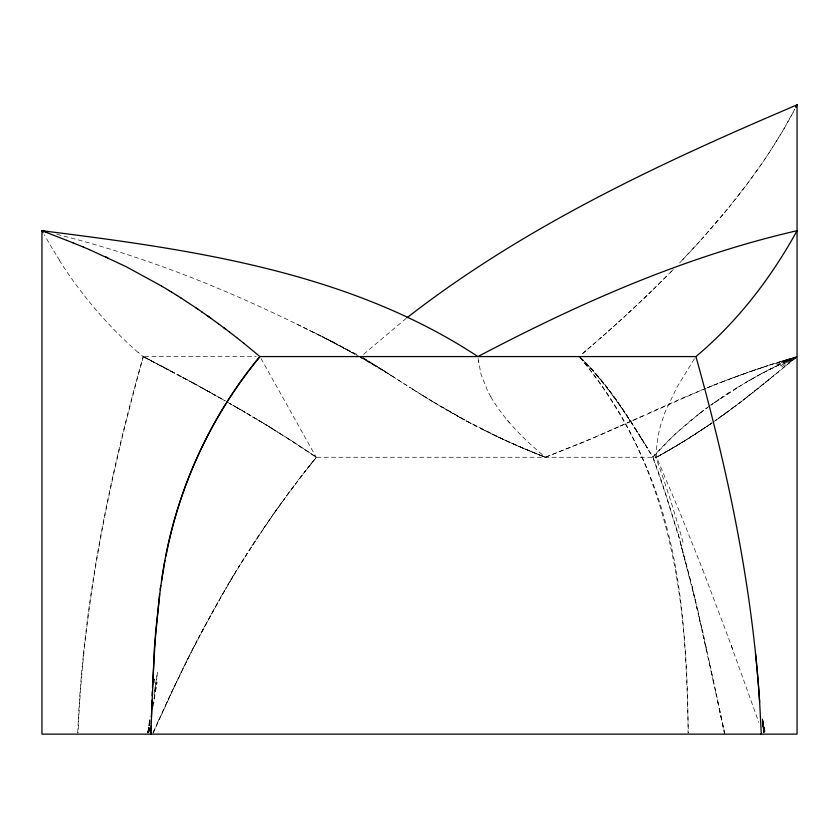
<?xml version="1.0" encoding="UTF-8"?>
<svg xmlns="http://www.w3.org/2000/svg" width="839" height="839" viewBox="0 0 839 839"><rect width="100%" height="100%" fill="white"/><g stroke="black" fill="none" stroke-linecap="round" stroke-linejoin="round"><path stroke-width="0.63" stroke-dasharray="4.2 3.15" d="M154.156 682.82L154.46 679.013L154.187 681.583M148.828 732.856L150.034 721.32M83.428 653.98C93.853 553.226 115.719 453.983 143.091 356.575L138.11 352.265M150.034 719.988L148.01 732.846L149.992 716.464M147.989 732.856L149.961 718.845M154.082 694.283L157.512 672.427L154.187 692.993M149.101 731.608L149.908 726.553M153.138 706.323L156.977 682.306L153.086 703.795M147.748 732.846L150.034 718.708M147.821 732.866L149.877 721.498M148.063 732.919L150.045 723.187M147.811 732.919L149.919 723.187M143.448 356.575C116.076 453.983 94.209 553.226 83.774 653.98A1079.51 934.887 90 0 0 78.069 732.982M152.897 733.108L164.234 707.864M153.6 731.503L155.939 726.238M153.243 733.108L172.74 689.585M157.113 723.606L159.473 718.352M161.004 715.73L181.465 671.399M165.44 705.242L190.443 653.34M173.967 686.973L176.452 681.771M178.046 679.181C215.759 600.367 261.338 525.078 316.576 457.255L285.375 436.951M182.734 668.819L197.018 640.524M191.743 650.77L219.031 600.032M198.35 637.976L199.682 635.417M201.024 632.868L226.236 587.552M220.458 597.525L236.588 570.237M227.694 585.066L229.162 582.581M230.631 580.106L247.253 553.111M238.087 567.772L239.597 565.318M241.118 562.875L261.443 531.402M248.805 550.688L250.358 548.255M770.705 150.275L783.227 130.035L794.848 109.133C778.718 139.977 759.169 168.922 737.733 196.316M251.92 545.843L272.853 514.768M769.415 152.268L766.794 156.222M694.451 358.746L677.125 386.905L664.908 412.515L660.65 425.079L658.206 435.368L656.654 447.449L656.549 457.255L680.01 512.755L702.725 569.691M765.483 158.193L762.819 162.116M263.047 529.01L284.589 498.356M761.476 164.066L747.717 183.238L728.976 207.296M274.51 512.409L296.639 482.184M286.288 496.027L305.448 470.773M298.39 479.887L316.219 457.255L656.549 457.255L657.724 456.605M307.231 468.508L309.014 466.253M736.285 198.161L724.529 212.718M310.808 463.988L316.219 457.255L261.107 358.673M727.497 209.11L701.719 239.146M723.04 214.511L703.271 237.427L679.663 262.901M700.166 240.877L697.052 244.306M695.479 246.016L692.343 249.424M690.77 251.123L679.653 262.89M673.235 269.518L668.379 274.458M671.62 271.175L653.675 289.046M666.753 276.094L648.725 293.849M652.029 290.651L643.754 298.621M647.079 295.443L628.705 312.748M642.097 300.205L623.65 317.394M627.016 314.3L618.574 322.019M621.961 318.935L613.477 326.612M363.654 354.247L405.982 318.558M616.875 323.55L608.359 331.174M611.767 328.133L603.231 335.715M606.649 332.695L592.911 344.724M599.801 338.736L601.511 337.226M596.361 341.735L587.73 349.192M591.191 346.213L582.539 353.628M586 350.671L580.798 355.096M777.837 372.369L778.718 371.646L772.583 376.669M786.562 365.185L795.141 358.138M781.329 369.496L789.184 363.035M775.215 374.519L776.966 373.082M793.547 359.449L795.299 358.012M791.806 360.875L797.05 356.575L772.436 364.157L781.686 361.231M769.95 378.829L773.464 375.956M767.307 380.979L770.831 378.106L764.654 383.129M766.427 381.693L756.642 389.569M763.773 383.843L760.218 386.706M758.435 388.142L753.946 391.719M755.74 390.282L751.23 393.858M753.044 392.432L748.503 395.998M750.328 394.571L742.997 400.276M747.591 396.711L740.218 402.405M699.841 413.26L673.78 435.336L652.763 457.255L665.83 494.8L677.755 533.751M699.841 413.26L705.725 408.813M742.075 400.99L734.597 406.663M738.351 403.832L739.285 403.119M709.647 405.971C688.966 421.021 669.553 437.916 652.763 457.255L646.491 447.03M736.474 405.247L731.744 408.782M733.643 407.376L728.881 410.911M705.714 408.824L707.707 407.345M725.997 413.019L730.8 409.495M723.082 415.137L729.836 410.198M726.962 412.316L727.927 411.613M725.022 413.721L720.135 417.245M712.699 403.748L710.675 405.195L746.007 382.28M722.106 415.84L717.177 419.343M711.682 404.471L715.719 401.619M719.149 417.937L715.185 420.738M715.185 420.738L716.181 420.045M713.14 422.122L743.92 399.563L797.05 356.575L777.837 365.332M715.709 401.629L719.789 398.808M711.168 423.527L712.175 422.835L708.116 425.614M717.733 400.224L718.75 399.521M710.151 424.23L702.977 429.075A439.563 185.954 -15.6 0 1 673.801 447.407L662.391 454.004M719.768 398.829L726.994 394.015M781.717 366.968L797.05 356.575L780.354 365.867M707.099 426.306L702.977 429.075M721.813 397.445L722.84 396.753M701.939 429.767L690.319 437.308M726.973 394.026L738.53 386.737M728.011 393.355L729.049 392.673M689.239 437.979L673.811 447.407A402.51 170.275 -15.6 0 1 663.534 453.354L658.898 455.955M735.363 388.688L736.422 388.038M737.45 387.398L761.225 373.774L787.989 360.571M745.986 382.29L751.398 379.176M749.237 380.413L750.318 379.794M751.377 379.186L757.932 375.547M661.226 454.654L656.549 457.255L683.785 441.377L712.133 422.825A449.788 190.275 -15.6 0 1 673.822 447.418A402.07 170.097 -15.6 0 1 663.534 453.354M781.245 365.353L794.795 357.823M754.639 377.361L755.719 376.763M757.911 375.568L761.225 373.774M761.193 373.795L765.629 371.457M765.598 371.467L768.954 369.747M768.912 369.758L773.401 367.503M770.066 369.181L771.167 368.615M773.359 367.524L775.635 366.402M775.593 366.423L777.868 365.311M778.991 364.776L780.113 364.241M632.648 420.496L645.306 414.718M648.138 413.428L682.673 398.022M786.846 361.095L789.121 360.057M618.763 426.789L598.27 435.881M631.253 421.126L584.814 441.639L545.35 457.255L539.55 454.969M620.147 426.17L703.239 389.369M789.1 360.067L794.785 357.55M596.917 436.469L545.35 457.255L525.361 449.159M682.673 398.022L706.228 388.226M776.883 364.745L794.68 357.529L779.001 363.528M707.665 387.576L709.165 386.968M709.154 386.978L713.632 385.195M707.403 387.754L725.578 380.56M713.601 385.206L719.6 382.857M719.558 382.867L721.089 382.28M721.047 382.29L749.688 371.771M725.536 380.57L728.577 379.427M728.535 379.438L731.587 378.305M731.535 378.316L733.087 377.739M733.034 377.76L734.586 377.183M734.544 377.204L737.596 376.082M737.554 376.103L740.617 374.991M740.564 375.012L743.637 373.911M743.585 373.932L772.509 364.126L767.853 365.636M746.605 372.852L748.115 372.327M749.636 371.792L752.719 370.723M752.656 370.744L757.271 369.17M754.23 370.198L755.75 369.684M775.76 363.832L794.68 357.383M757.208 369.191L760.312 368.143M760.239 368.164L764.874 366.622M761.833 367.629L763.354 367.125M764.811 366.643L767.926 365.615M769.457 365.122L770.978 364.619M777.029 362.689L778.571 362.207M783.175 360.77L787.821 359.333M781.644 361.242L784.759 360.277M787.8 359.344L793.977 357.487M793.967 357.487L795.508 357.026M193.819 383.444L143.091 356.575L256.335 356.575M56.874 234.343C162.43 260.572 263.006 304.242 358.347 356.03M543.273 456.447L539.141 454.811M537.086 453.983L511.266 443.034M536.677 453.826L530.982 451.497M528.969 450.669L524.962 448.991M522.98 448.152L519.037 446.453M522.582 447.984L498.418 437.15M513.195 443.894L515.125 444.754M509.346 442.174L505.539 440.454M508.958 442.006L498.051 436.972M503.652 439.584L469.284 422.531L435.074 403.087M496.206 436.102L492.535 434.34M495.828 435.923L466.337 420.958L428.719 399.228M355.117 354.299L334.918 342.857L309.528 330.314M296.555 323.98L334.918 342.857M487.113 431.697L488.917 432.578M484.439 430.365L478.293 427.25M480.747 428.498L483.212 429.736M143.091 356.575L147.014 358.421M474.822 425.457L476.552 426.348M144.623 357.362L147.381 358.788M146.154 358.159L150.58 360.267M473.458 424.733L475.87 425.992M149.216 359.742L154.156 362.133M150.747 360.539L156.893 363.738M356.806 354.341L322.47 336.754L354.991 354.226M153.81 362.133L164.895 367.755M155.96 363.256L158.424 364.546M158.11 364.378L160.259 365.51M159.934 365.332L163.028 366.958M162.409 366.633L166.101 368.583M164.559 367.765L193.641 383.15M166.08 368.562L167.643 369.391M166.709 368.908L169.174 370.209M468.697 422.216L471.403 423.664M168.87 370.041L171.02 371.184M170.684 371.006L177.48 374.624M172.226 371.824L173.788 372.652M469.704 422.762L466.337 420.958M176.84 374.278L181.79 376.942M178.382 375.106L179.945 375.945M181.455 376.753L183.951 378.095M182.996 377.581L190.726 381.766L186.08 379.249M463.002 419.143L464.67 420.056M461.691 418.42L464.009 419.689M192.582 382.773L197.238 385.122M194.742 383.947L200.846 387.104M192.246 382.594L216.997 396.27M199.063 386.318L204.454 389.086M201.224 387.503L215.287 395.117M459.709 417.34L461.356 418.242M203.059 388.509L204.632 389.38M205.555 389.894L209.886 392.295M207.705 391.079L210.82 392.82M457.098 415.882L459.384 417.151M456.447 415.515L458.073 416.427M212.057 393.501L225.24 400.727M213.903 394.529L215.476 395.41M216.389 395.935L225.072 400.843M218.549 397.141L223.226 399.784M360.728 357.466L380.927 368.908L407.072 385.667M451.613 412.788L453.217 413.7M450.344 412.064L452.578 413.333M227.243 402.08L235.948 407.072M229.425 403.318L231.595 404.566M232.518 405.09L234.091 406.003M445.908 409.505L448.435 410.963M235.623 406.884L238.119 408.331M445.278 409.138L446.851 410.051M237.175 407.785L242.471 410.869M238.727 408.687L240.311 409.6M241.842 410.502L246.823 413.417M243.394 411.404L244.967 412.327M440.601 406.391L442.153 407.303M246.509 413.228L257.72 419.888M248.061 414.151L251.186 415.997M439.059 405.468L441.534 406.936M252.728 416.91L255.853 418.776M434.466 402.72L435.986 403.632M257.395 419.699L264.254 423.842M258.957 420.633L262.072 422.52M424.524 396.648L435.609 403.412M263.624 423.454L273.325 429.18M269.686 426.946L262.418 422.52A544.081 170.757 34.9 0 0 229.771 403.318M265.176 424.398L266.739 425.352M268.291 426.296L271.406 428.215M362.584 357.498L364.084 358.41M363.182 357.865L374.089 364.64M432.945 401.797L419.49 393.512M363.707 358.18L366.318 359.795M270.777 427.827L277.625 432.075M425.425 397.193L389.002 374.11M272.948 429.169L295.055 442.919M367.367 360.445L371.509 363.025M422.447 395.358L417.287 392.128M274.51 430.134L276.073 431.099M277.31 431.875L282.282 434.99M279.167 433.039L280.729 434.015M372.977 363.948L379.207 367.87M375.62 365.605L384.661 371.331M416.259 391.477L409.61 387.282M412.169 388.897L414.718 390.513M281.652 434.602L288.176 438.724A329.559 103.428 34.9 0 1 316.23 457.245L296.219 443.915M380.298 368.562L381.755 369.485M383.79 370.775L389.873 374.655M579.917 357.383L594.022 372.034M580.64 357.729C601.888 378.221 619.182 402.521 634.452 427.649M580.294 357.729L580.903 358.316M580.231 357.362C601.406 377.487 618.165 401.661 633.854 426.16M581.521 358.903L583.367 360.718M583.986 361.326L585.223 362.584M585.853 363.214L587.72 365.154M588.349 365.814L589.607 367.157M590.236 367.828L598.49 377.225M490.846 396.878C504.617 420.517 524.564 439.804 545.35 457.255A388.069 124.822 11.3 0 1 484.502 430.355M594.662 372.757L595.931 374.215M596.581 374.97L612.134 394.655M507.543 420.433L509.388 422.594M599.13 377.99L601.07 380.329M601.71 381.126L604.95 385.185M580.137 357.466C621.573 408.194 652.312 467.795 667.834 531.527M579.697 357.351C669.847 461.618 688.19 600.231 688.032 733.066M606.251 386.852L607.551 388.541M608.202 389.39L621.416 407.764M612.795 395.557L614.117 397.371M615.438 399.207L616.759 401.073M617.42 402.007L618.752 403.905M619.413 404.87L626.093 414.728M622.077 408.75L628.107 417.791M626.764 415.745L627.436 416.763M627.834 417.382L629.722 420.276M629.449 419.857L630.666 421.734M630.12 420.895L630.802 421.933M631.473 422.982L632.826 425.1M631.148 421.933L639.287 434.791M634.525 427.219L644.079 442.531M634.179 427.219L635.406 429.149M59.621 260.352L55.961 254.511M634.85 428.289L639.622 435.892M636.214 430.449L637.577 432.609M639.968 435.892L642.359 440.307M639.213 435.231L640.304 436.993M641.332 438.094L653.109 457.255L661.247 480.055L677.639 532.136L690.822 582.591M640.167 436.773L641.667 439.196M642.087 439.867L646.9 447.701M645.453 444.775L647.53 448.152M643.733 442.531L644.415 443.653M55.972 254.521L52.375 248.638M52.375 248.638L44.226 234.731M490.857 396.889L487.469 390.586M487.469 390.596L480.988 374.194L478.052 358.484M702.725 569.681L729.07 639.496L758.76 722.253M731.23 645.369L733.38 651.253M678.332 534.558L691.472 583.839L713.737 683.282M680.953 545.109L694.398 597.2M692.091 586.335L697.199 608.957M695.153 598.878L698.583 614.851M668.704 535.041C684.834 599.696 686.47 666.659 688.379 732.919M697.555 608.957L702.652 632.606M699.275 617.808L701.31 626.681M702.233 629.208L724.445 731.577M703.313 635.574L703.984 638.542M706.616 650.445L704.645 641.51M762.441 720.219L765.199 732.866L762.441 717.607M709.228 662.37L709.867 665.348M724.005 731.147L724.435 733.139M711.168 671.326L712.447 677.304M724.655 734.135L719.495 710.203M722.704 725.169L723.354 728.158M762.378 720.219L765.084 732.866M715.657 692.248L718.215 704.225M713.087 680.282L716.296 695.248M717.576 701.236L720.135 713.202M720.774 716.191L722.064 722.18M762.473 721.488L764.78 732.866L762.515 718.876M762.441 720.145L764.308 732.866L762.431 718.803M478.23 360.403L478.461 362.343M762.494 723.963L763.553 732.866M762.452 722.631L763.563 732.856M654.714 454.476A738.299 371.247 88.2 0 1 683.177 542.843M77.723 732.982A1079.51 934.887 90 0 1 83.449 653.98M138.036 352.37A450.711 390.324 90 0 1 59.433 260.499M380.927 368.908L360.613 357.32L391.886 375.956L380.927 368.908"/><path stroke-width="1.26" d="M151.733 708.588L150.947 734.135L151.209 725.62M151.471 717.093L154.334 648.987L159.588 593.96M151.744 708.577L152.027 700.062M152.174 695.793L152.32 691.535M152.488 687.277L155.614 632.019L160.763 585.538M160.186 589.744L164.968 560.421M161.445 581.343C172.813 499.205 206.992 420.454 259.933 356.575L695.909 356.575C737.481 321.746 770.999 278.129 797.05 230.715C685.033 256.377 579.256 303.246 477.915 356.575C348.982 271.626 191.974 249.477 41.95 230.715L41.95 734.135L797.05 734.135L797.05 104.865C660.65 162.892 524.469 226.299 406.884 317.845M165.923 556.267C179.829 483.128 212.55 413.963 259.933 356.575L243.897 343.35M43.083 232.728L41.95 230.715L47.697 232.088M66.816 240.405L41.95 230.715M66.784 240.394L73.014 242.849M72.993 242.838L83.323 247.054M83.302 247.044L89.49 249.644M89.469 249.644L125.997 266.603L161.57 286.047M105.808 256.881L107.843 257.814M161.56 286.036L167.401 289.528M167.381 289.518L169.342 290.714M169.321 290.693L171.271 291.888M171.25 291.878L177.039 295.485M177.019 295.464L180.878 297.918M180.857 297.897L196.064 307.923M196.043 307.903L197.952 309.203M197.92 309.182L201.706 311.783M201.675 311.772L211.04 318.369M207.317 315.716L209.173 317.037M211.008 318.348L218.444 323.749M218.413 323.718L229.446 332.003M223.961 327.85L225.785 329.224M229.414 331.982L236.703 337.635M236.682 337.614L243.918 343.361M695.909 356.575C723.27 453.983 745.147 553.226 755.572 653.98A1108.55 960.036 90 0 1 759.641 702.023L761.298 734.135M755.572 653.98A1109.085 960.498 -90 0 1 759.641 702.023M797.05 104.865L795.949 107.004L797.05 104.865"/></g></svg>
